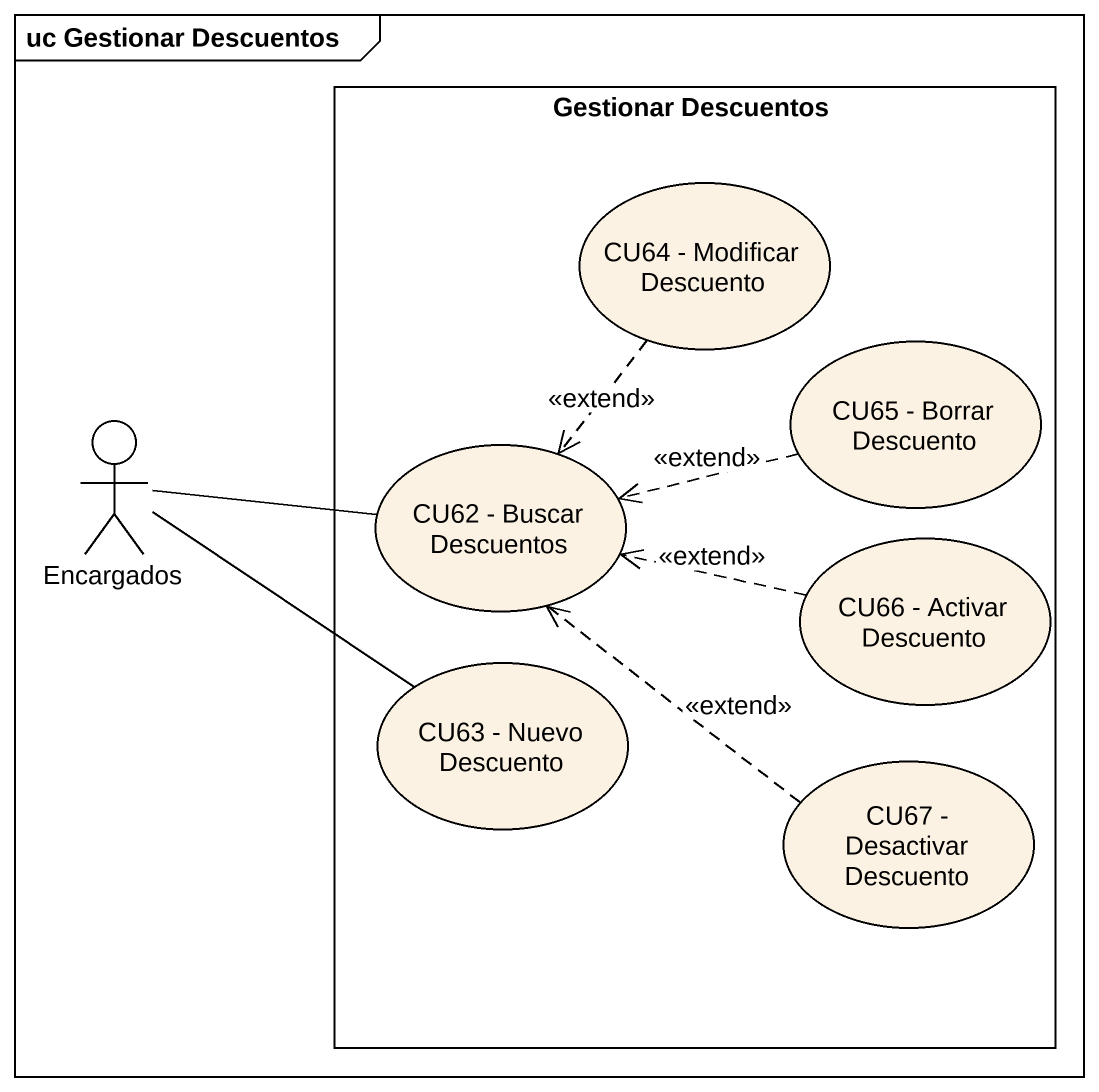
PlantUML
@startuml
mainframe uc Gestionar Descuentos
rectangle "Gestionar Descuentos" as Gestionar_Descuentos {
  usecase "CU64 - Modificar Descuento" as CU64_Modificar_Descuento
  usecase "CU65 - Borrar Descuento" as CU65_Borrar_Descuento
  usecase "CU62 - Buscar Descuentos" as CU62_Buscar_Descuentos
  usecase "CU66 - Activar Descuento" as CU66_Activar_Descuento
  usecase "CU63 - Nuevo Descuento" as CU63_Nuevo_Descuento
  usecase "CU67 - Desactivar Descuento" as CU67_Desactivar_Descuento
}
actor Encargados
CU64_Modificar_Descuento ..> CU62_Buscar_Descuentos : <<extend>>
CU65_Borrar_Descuento .left.> CU62_Buscar_Descuentos : <<extend>>
Encargados -right- CU62_Buscar_Descuentos
Encargados -right- CU63_Nuevo_Descuento
CU66_Activar_Descuento .left.> CU62_Buscar_Descuentos : <<extend>>
CU67_Desactivar_Descuento .up.> CU62_Buscar_Descuentos : <<extend>>
@enduml
